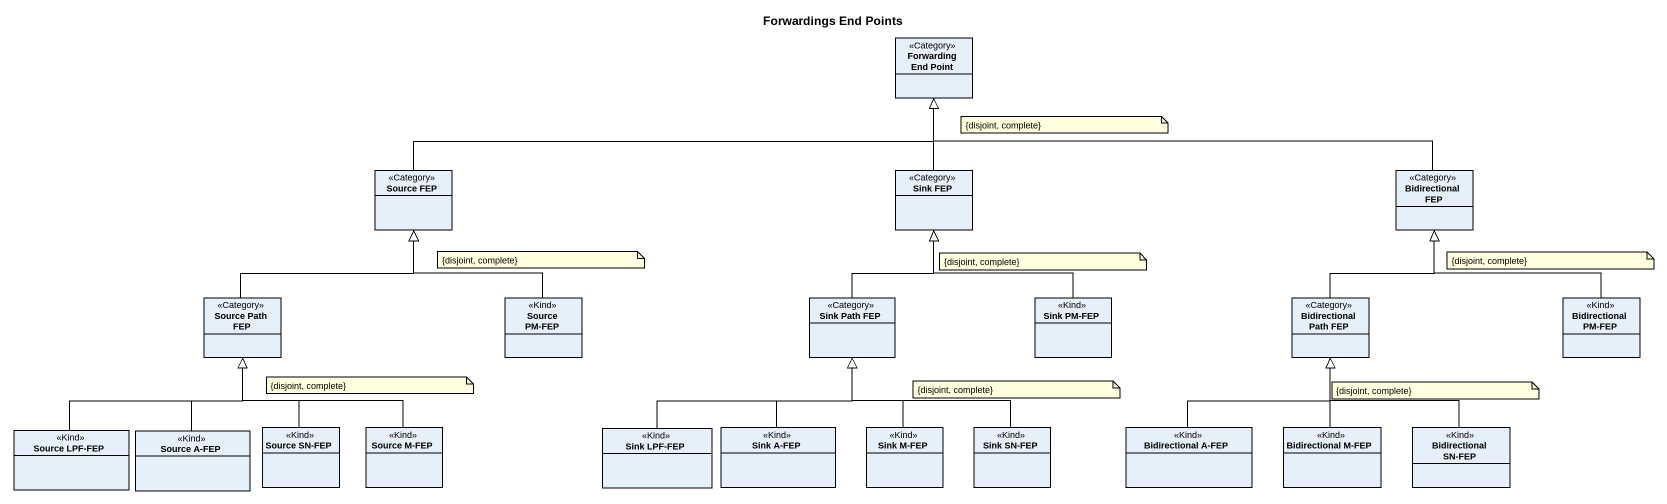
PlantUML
@startuml
title Forwardings End Points
hide circle
hide empty members
class "Forwarding End Point" as Forwarding_End_Point <<Category>>
class "Source FEP" as Source_FEP <<Category>>
class "Sink FEP" as Sink_FEP <<Category>>
class "Bidirectional FEP" as Bidirectional_FEP <<Category>>
class "Source Path FEP" as Source_Path_FEP <<Category>>
class "Source PM-FEP" as Source_PM_FEP <<Kind>>
class "Sink Path FEP" as Sink_Path_FEP <<Category>>
class "Sink PM-FEP" as Sink_PM_FEP <<Kind>>
class "Bidirectional Path FEP" as Bidirectional_Path_FEP <<Category>>
class "Bidirectional PM-FEP" as Bidirectional_PM_FEP <<Kind>>
class "Source LPF-FEP" as Source_LPF_FEP <<Kind>>
class "Source A-FEP" as Source_A_FEP <<Kind>>
class "Source SN-FEP" as Source_SN_FEP <<Kind>>
class "Source M-FEP" as Source_M_FEP <<Kind>>
class "Sink LPF-FEP" as Sink_LPF_FEP <<Kind>>
class "Sink A-FEP" as Sink_A_FEP <<Kind>>
class "Sink M-FEP" as Sink_M_FEP <<Kind>>
class "Sink SN-FEP" as Sink_SN_FEP <<Kind>>
class "Bidirectional A-FEP" as Bidirectional_A_FEP <<Kind>>
class "Bidirectional M-FEP" as Bidirectional_M_FEP <<Kind>>
class "Bidirectional SN-FEP" as Bidirectional_SN_FEP <<Kind>>
Source_FEP -right-|> Forwarding_End_Point
Sink_FEP -up-|> Forwarding_End_Point
Bidirectional_FEP -left-|> Forwarding_End_Point
Source_Path_FEP -up-|> Source_FEP
Source_PM_FEP -up-|> Source_FEP
Sink_Path_FEP -up-|> Sink_FEP
Sink_PM_FEP -up-|> Sink_FEP
Bidirectional_Path_FEP -up-|> Bidirectional_FEP
Bidirectional_PM_FEP -up-|> Bidirectional_FEP
Source_LPF_FEP -up-|> Source_Path_FEP
Source_A_FEP -up-|> Source_Path_FEP
Source_SN_FEP -up-|> Source_Path_FEP
Source_M_FEP -up-|> Source_Path_FEP
Sink_LPF_FEP -up-|> Sink_Path_FEP
Sink_A_FEP -up-|> Sink_Path_FEP
Sink_M_FEP -up-|> Sink_Path_FEP
Sink_SN_FEP -up-|> Sink_Path_FEP
Bidirectional_A_FEP -up-|> Bidirectional_Path_FEP
Bidirectional_M_FEP -up-|> Bidirectional_Path_FEP
Bidirectional_SN_FEP -up-|> Bidirectional_Path_FEP
note as N1
  {disjoint, complete}
end note
note as N2
  {disjoint, complete}
end note
note as N3
  {disjoint, complete}
end note
note as N4
  {disjoint, complete}
end note
note as N5
  {disjoint, complete}
end note
note as N6
  {disjoint, complete}
end note
note as N7
  {disjoint, complete}
end note
@enduml
